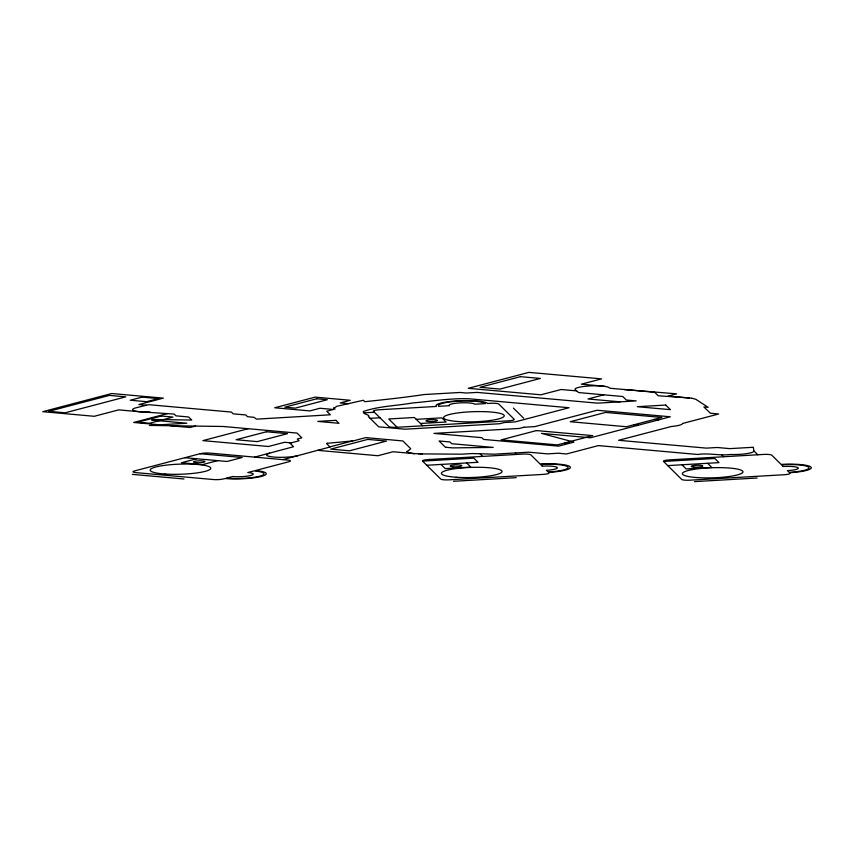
<?xml version="1.0" encoding="UTF-8"?>
<svg xmlns="http://www.w3.org/2000/svg" width="854" height="854" viewBox="0 0 854 854"><rect width="100%" height="100%" fill="white"/><g stroke="black" fill="none" stroke-linecap="round" stroke-linejoin="round"><path stroke-width="1.28" d="M407.016 451.734L410.763 448.756L402.853 440.942L365.779 437.622L353.513 440.845L327.221 443.322M406.995 451.307L408.372 452.609L413.485 453.559M368.725 416.336C368.65 413.827 363.142 414.905 363.249 411.532C378.813 406.056 396.341 405.863 413.016 402.907C431.644 401.359 449.898 398.135 468.675 398.754L569.052 407.732L515.111 421.908L504.234 422.538L499.686 423.733L405.074 429.21L378.738 426.851L368.405 416.635L368.768 415.674M333.925 407.774L335.035 409.023L326.74 411.222L330.359 414.798L256.552 419.133L253.926 417.296L247.596 416.731L245.813 414.969L233.163 413.838L231.381 412.076L148.724 404.689L136.245 407.742A17.326 2.893 -1.8 0 0 139.255 411.703L174.195 414.083L175.967 415.845L188.627 416.976L191.734 420.04L153.176 419.495L151.649 420.083L186.845 423.232L149.365 425.431L223.14 426.477L297.032 433.074L301.836 437.835L297.288 439.031L299.071 440.792L289.976 443.183L293.562 446.727L254.631 457.114M167.726 413.507L133.672 422.463L159.954 424.812M195.299 426.082L189.94 427.491L170.202 425.73M248.183 428.708L202.868 440.621L268.508 446.493L284.521 442.287L291.139 442.874M200.017 453.72L134.324 470.992A7.216 1.206 -1.8 0 0 135.967 472.625L213.329 479.532A7.216 1.206 -1.8 0 0 223.406 478.955L225.093 478.507A25.994 4.334 -1.8 0 0 261.345 476.415A25.994 4.334 -1.8 0 0 255.41 470.543L289.1 461.683A7.216 1.206 -1.8 0 0 287.456 460.05L210.084 453.132A7.216 1.206 -1.8 0 0 200.017 453.72L242.216 457.488L227.057 461.48L184.859 457.701M196.58 458.758L181.411 462.74L202.515 464.629L217.674 460.637M329.9 446.877L352.627 440.899M282.759 459.633L297.929 455.652M603.81 394.815L587.99 398.978L620.079 401.839M624.028 389.499L676.624 393.843L668.202 396.053L691.804 398.231M327.36 443.29L326.484 443.493L330.018 446.994L297.021 455.865A17.326 2.893 -1.8 0 1 273.259 456.997A17.326 2.893 -1.8 0 1 269.661 453.164M364.541 412.802L374.383 412.236M370.134 418.343L379.977 417.777M416.24 419.335L441.881 417.852L446.076 422.004L420.435 423.488M397.131 427.278L508.237 420.851A7.216 1.206 -1.8 0 0 514.193 419.282L498.8 404.059A7.216 1.206 -1.8 0 0 490.506 403.312L487.655 403.483A25.994 4.334 -1.8 0 0 457.819 400.814A25.994 4.334 -1.8 0 0 436.383 406.451L379.4 409.749A7.216 1.206 -1.8 0 0 373.444 411.318L388.848 426.541A7.216 1.206 -1.8 0 0 397.131 427.278L388.73 418.972L414.371 417.489L422.773 425.794M422.57 461.107A7.216 1.206 -1.8 0 1 428.527 459.537L522.541 454.104A7.216 1.206 -1.8 0 1 530.825 454.84L540.155 464.064A25.994 4.334 -1.8 0 1 570.002 466.732A25.994 4.334 -1.8 0 1 548.556 472.369L549.026 472.828A7.216 1.206 -1.8 0 1 543.069 474.397L449.055 479.841A7.216 1.206 -1.8 0 1 440.771 479.094L422.57 461.107L473.853 458.139L478.048 462.292L426.765 465.259M663.537 461.448A7.216 1.206 -1.8 0 1 669.483 459.879L763.497 454.435A7.216 1.206 -1.8 0 1 771.792 455.182L781.122 464.405A25.994 4.334 -1.8 0 1 810.958 467.074A25.994 4.334 -1.8 0 1 789.523 472.71L789.982 473.169A7.216 1.206 -1.8 0 1 784.025 474.739L690.011 480.183A7.216 1.206 -1.8 0 1 681.727 479.436L663.537 461.448L714.809 458.481L719.015 462.633L667.732 465.601M453.538 481.293L516.211 477.664M694.494 481.624L757.178 478.005M149.834 411.991L148.98 412.012M148.137 412.034L147.294 412.034M691.964 398.263L695.914 399.33L708.158 407.347L703.899 406.963L710.4 413.24L718.673 413.987L682.57 423.477A17.326 2.893 -1.8 0 1 671.393 426.498L618.606 440.29L706.322 448.126L717.2 447.496L729.86 448.628L753.335 447.272L753.826 451.019A17.326 2.893 -1.8 0 1 730.234 454.488C719.388 455.908 708.606 452.748 697.761 454.488L598.387 445.596L566.554 453.965L558.313 453.228L547.435 453.858L528.615 452.182L494.317 454.189L472.273 453.549L461.395 454.179L421.833 453.912M422.41 453.901L413.71 453.581M146.461 412.034L145.628 412.034M420.734 453.912L420.168 453.901M144.817 412.023L144.006 412.002M419.09 453.89L418.535 453.88M143.216 411.97L142.437 411.938M141.689 411.895L140.942 411.852M140.227 411.788L118.706 409.877L94.271 416.293L42.7 411.681L111.767 393.523L163.338 398.135L138.914 404.561L146.493 405.234M414.521 453.655L393.064 451.745L377.895 455.726L317.613 450.336M576.663 390.886L561.153 389.499L540.934 394.804L468.259 388.314L528.904 372.376L601.579 378.866L581.361 384.183L602.924 386.115M654.281 419.442L658.701 419.837M634.063 424.758L638.493 425.153M348.347 403.664L340.18 402.939L350.289 400.28L315.126 397.131L274.689 407.764L309.853 410.913L319.962 408.255L333.444 409.461M564.942 442.916L569.383 443.311M132.413 474.376L183.994 478.987M603.586 386.179L604.216 386.264M689.413 397.953L658.199 395.765L654.634 392.242L610.087 388.25L607.664 386.905L602.038 386.029A17.326 2.893 -1.8 0 0 582.791 386.606A17.326 2.893 -1.8 0 0 575.35 389.798L578.702 392.573L622.769 396.512L626.334 400.035L636.177 400.91L597.501 403.152L477.237 392.402L466.359 393.032L460.028 392.466L424.107 394.548C404.444 397.516 384.631 399.587 364.818 401.7L363.377 400.27L336.967 406.258L333.903 408.201M604.824 386.339L605.39 386.424M753.804 450.816L757.808 454.766M721.801 454.958L723.616 456.751M707.614 463.295L711.809 467.437L686.178 468.921L681.972 464.779M513.435 408.095L523.694 418.246M515.389 452.994L516.841 454.435M480.247 454.018L482.659 456.41M466.658 462.953L470.853 467.106L445.212 468.59L441.016 464.437M109.387 395.391L48.742 411.329L65.15 412.802L125.794 396.854L109.387 395.391M142.063 397.131L130.267 400.227L146.685 401.69L158.47 398.594L142.063 397.131M161.289 416.026L137.697 422.228L149.418 423.274L173.01 417.072L161.289 416.026M316.77 398.765L284.766 407.177L295.313 408.127L327.317 399.715L316.77 398.765M266.416 431.761L236.088 439.735L257.193 441.625L287.51 433.651L266.416 431.761M520.449 376.657L480.012 387.289L499.942 389.072L540.368 378.439L520.449 376.657M367.775 439.394L330.722 449.14L349.467 450.816L386.531 441.07L367.775 439.394M232.672 476.521L226.438 478.155A23.688 3.95 -1.8 0 0 259.477 476.244A23.688 3.95 -1.8 0 0 254.065 470.896L247.831 472.529A13.002 2.167 -1.8 0 1 250.798 475.464A13.002 2.167 -1.8 0 1 232.672 476.521M523.993 427.246L519.445 428.441L433.971 433.394L481.805 437.664L483.577 439.426L558.633 446.14L573.941 442.116L541.479 433.394L590.477 437.771L670.326 416.784L597.181 410.24L534.871 426.616L523.993 427.246M536.472 430.576L501.095 439.874L557.352 444.913L592.729 435.615L536.472 430.576M605.593 412.418L570.216 421.716L626.484 426.744L661.861 417.446L605.593 412.418M449.204 405.703L438.657 406.323A23.688 3.95 -1.8 0 1 458.192 401.188A23.688 3.95 -1.8 0 1 485.382 403.611L474.845 404.22A13.002 2.167 -1.8 0 0 459.922 402.885A13.002 2.167 -1.8 0 0 449.204 405.703M335.964 420.339L317.773 421.406L338.963 423.296L335.964 420.339M665.693 405.063L637.287 406.707L670.465 409.674L665.693 405.063M446.418 447.325L445.553 447.379L439.084 440.974L449.93 441.945L451.713 443.706L493.206 447.411L452.748 447.891L446.418 447.325M783.225 466.487L781.495 464.779A23.688 3.95 -1.8 0 1 808.685 467.202A23.688 3.95 -1.8 0 1 789.149 472.337L787.42 470.639A13.002 2.167 -1.8 0 0 798.138 467.821A13.002 2.167 -1.8 0 0 783.225 466.487M542.258 466.145L540.529 464.437A23.688 3.95 -1.8 0 1 567.718 466.871A23.688 3.95 -1.8 0 1 548.183 472.006L546.453 470.298A13.002 2.167 -1.8 0 0 557.182 467.48A13.002 2.167 -1.8 0 0 542.258 466.145M452.972 466.775A5.775 0.961 -1.8 0 0 461.8 465.718A5.775 0.961 -1.8 0 0 453.314 465.088A5.775 0.961 -1.8 0 0 452.972 466.775M456.239 477.247A30.328 5.06 -1.8 0 0 502.024 471.557A30.328 5.06 -1.8 0 0 456.879 468.462A30.328 5.06 -1.8 0 0 456.239 477.247M428.676 421.545A5.775 0.961 -1.8 0 0 437.504 420.488A5.775 0.961 -1.8 0 0 429.018 419.869A5.775 0.961 -1.8 0 0 428.676 421.545M458.438 421.556A30.328 5.06 -1.8 0 0 504.223 415.866A30.328 5.06 -1.8 0 0 459.078 412.77A30.328 5.06 -1.8 0 0 458.438 421.556M693.928 467.117A5.775 0.961 -1.8 0 0 702.757 466.06A5.775 0.961 -1.8 0 0 694.27 465.43A5.775 0.961 -1.8 0 0 693.928 467.117M697.195 477.589A30.328 5.06 -1.8 0 0 742.98 471.899A30.328 5.06 -1.8 0 0 697.835 468.803A30.328 5.06 -1.8 0 0 697.195 477.589M196.153 462.687A5.775 0.961 -1.8 0 0 204.981 461.63A5.775 0.961 -1.8 0 0 196.495 461.011A5.775 0.961 -1.8 0 0 196.153 462.687M164.993 474.002A30.328 5.06 -1.8 0 0 210.778 468.312A30.328 5.06 -1.8 0 0 165.633 465.216A30.328 5.06 -1.8 0 0 164.993 474.002"/></g></svg>
